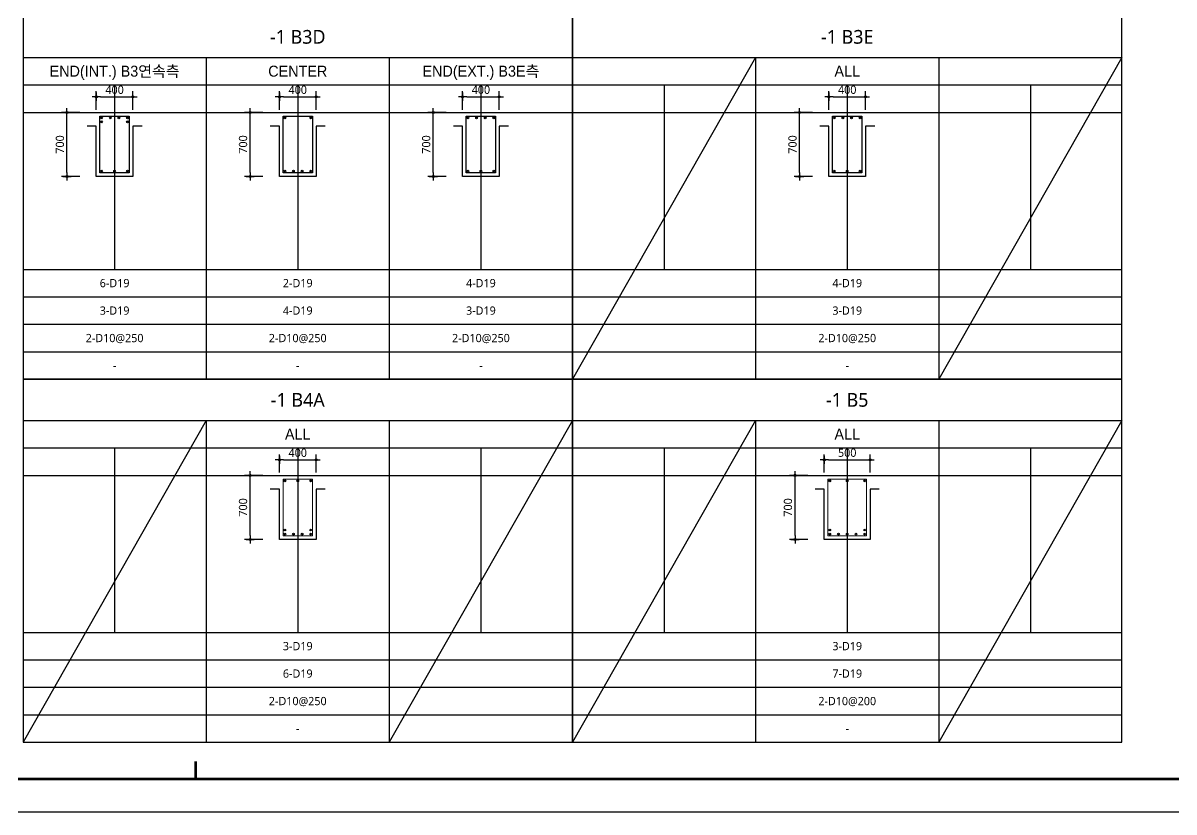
# Model space of a CAD drawing. Header units: millimetres. Extents: x 0 to 252030, y -124740 to 196020.
# Drawn here: x 34953 to 47521, y 89100 to 97717 of the extents above; entities that cross this region are included whole.
import ezdxf
from ezdxf.enums import TextEntityAlignment as Align

# ---------------------------------------------------------------- set-up
doc = ezdxf.new("R2010")
doc.units = ezdxf.units.MM
doc.header["$LTSCALE"] = 30
doc.layers.get('DEFPOINTS').update_dxf_attribs({"color": 142})
for name, color, linetype in [('0-SEC1', 3, 'Continuous'), ('CON', 2, 'Continuous'), ('DIM', 7, 'Continuous'), ('S-철근', 3, 'Continuous'), ('SHEET', 7, 'Continuous'), ('TXT', 3, 'Continuous'), ('XR-FORM_(도룡동)$0$Sheet', 7, 'Continuous')]:
    doc.layers.add(name, color=color, linetype=linetype)
doc.layers.add('Stirrup', color=1, linetype='Continuous', lineweight=0)
doc.styles.get("Standard").update_dxf_attribs({"font": 'malgun.ttf'})
doc.styles.add('돋움', font='Dotum.ttf')
doc.styles.add('맑은 고딕', font='malgun.ttf')
doc.dimstyles.new('30NDIM', dxfattribs={"dimscale": 50, "dimtxt": 3, "dimasz": 1.5, "dimexe": 2, "dimexo": 6, "dimgap": 1, "dimtad": 1, "dimdec": 0, "dimrnd": 0.25, "dimzin": 0, "dimdsep": 46, "dimtxsty": 'Standard', "dimblk": 'Z_DOT', "dimcen": 5, "dimclrd": 256, "dimclre": 256, "dimclrt": 3, "dimadec": 0, "dimazin": 0, "dimtm": 1e-09, "dimtfac": 1, "dimtdec": 0, "dimtix": 1, "dimtmove": 2, "dimatfit": 1, "dimldrblk": 'Z_DOT', "dimfxl": 1, "dimtolj": 1, "dimtzin": 0, "dimarcsym": 0})

# ---------------------------------------------------------------- blocks, each defined once
blk = doc.blocks.new('XR-FORM_(도룡동)$0$S')
at = {"layer": 'XR-FORM_(도룡동)$0$Sheet', "const_width": 100}
blk.add_lwpolyline([(1850, 57950), (82250, 57950), (82250, 1200), (1850, 1200)], close=True, dxfattribs=at)
at = {"layer": 'XR-FORM_(도룡동)$0$Sheet', "linetype": 'Continuous', "const_width": 100}
blk.add_lwpolyline([(38745, 1846), (38745, 1200)], dxfattribs=at)
blk = doc.blocks.new('XR-FORM_(도룡동)', base_point=(101.33, -56114.51))
at = {"layer": 'DEFPOINTS'}
blk.add_lwpolyline([(0, 0), (420, 0), (420, 297), (0, 297)], close=True, dxfattribs=at)
at = {"xscale": 0.005, "yscale": 0.005, "zscale": 0.005}
blk.add_blockref('XR-FORM_(도룡동)$0$S', (-0.25, 0), dxfattribs=at)
blk = doc.blocks.new('4등분')
at = {"layer": 'DEFPOINTS'}
for p, q in [((1000, 3214), (1000, 1200)), ((3000, 3214), (3000, 1200)), ((5000, 3214), (5000, 1200)), ((0, 2914), (6000, 2914))]:
    blk.add_line(p, q, dxfattribs=at)
at = {"layer": 'SHEET'}
blk.add_line((0, 3514), (6000, 3514), dxfattribs=at)
at = {"layer": 'SHEET', "color": 6}
for p, q in [((2000, 3514), (2000, 0)), ((4000, 3514), (4000, 0)), ((0, 3214), (6000, 3214)), ((0, 1200), (6000, 1200)), ((0, 900), (6000, 900)), ((0, 600), (6000, 600)), ((0, 300), (6000, 300))]:
    blk.add_line(p, q, dxfattribs=at)
at = {"layer": 'SHEET'}
blk.add_lwpolyline([(6000, 3964), (0, 3964), (0, 0), (6000, 0)], close=True, dxfattribs=at)
blk = doc.blocks.new('Z_DOT')
at = {"layer": 'DIM', "color": 0}
for p, q in [((-1, 0), (1, 0)), ((0, -1), (0, 1))]:
    blk.add_line(p, q, dxfattribs=at)
for radius in [0.25, 0.125]:
    blk.add_circle((0, 0), radius, dxfattribs=at)
blk = doc.blocks.new('*D777')
at = {"layer": 'DEFPOINTS', "color": 0, "transparency": 16777216}
for p in [(36153, 96911), (35753, 96590), (36153, 96590)]:
    blk.add_point(p, dxfattribs=at)
at = {"layer": 'DIM', "lineweight": -2, "transparency": 16777216}
for p, q in [((35753, 96770), (35753, 96971)), ((35798, 96911), (36108, 96911)), ((36153, 96770), (36153, 96971))]:
    blk.add_line(p, q, dxfattribs=at)
at = {"layer": 'DIM', "lineweight": -2, "transparency": 16777216, "xscale": 45, "yscale": 45, "zscale": 45, "rotation": 180}
blk.add_blockref('Z_DOT', (35753, 96911), dxfattribs=at)
at = {"layer": 'DIM', "lineweight": -2, "transparency": 16777216, "xscale": 45, "yscale": 45, "zscale": 45}
blk.add_blockref('Z_DOT', (36153, 96911), dxfattribs=at)
at = {"layer": 'DIM', "color": 3, "transparency": 16777216, "insert": (35953, 96987), "char_height": 90, "attachment_point": 5}
blk.add_mtext('\\A1;400', dxfattribs=at)
blk = doc.blocks.new('*D778')
at = {"layer": 'DEFPOINTS', "color": 0, "transparency": 16777216}
for p in [(35433, 96740), (35753, 96740), (35753, 96040)]:
    blk.add_point(p, dxfattribs=at)
at = {"layer": 'DIM', "lineweight": -2, "transparency": 16777216}
for p, q in [((35573, 96740), (35373, 96740)), ((35433, 96085), (35433, 96695)), ((35573, 96040), (35373, 96040))]:
    blk.add_line(p, q, dxfattribs=at)
at = {"layer": 'DIM', "lineweight": -2, "transparency": 16777216, "xscale": 45, "yscale": 45, "zscale": 45}
for p, rotation in [((35433, 96740), 90), ((35433, 96040), 270)]:
    blk.add_blockref('Z_DOT', p, dxfattribs=dict(at, rotation=rotation))
at = {"layer": 'DIM', "color": 3, "transparency": 16777216, "insert": (35356, 96390), "char_height": 90, "attachment_point": 5, "rotation": 90}
blk.add_mtext('\\A1;700', dxfattribs=at)
blk = doc.blocks.new('*D779')
at = {"layer": 'DEFPOINTS', "color": 0, "transparency": 16777216}
for p in [(38153, 96911), (37753, 96590), (38153, 96590)]:
    blk.add_point(p, dxfattribs=at)
at = {"layer": 'DIM', "lineweight": -2, "transparency": 16777216}
for p, q in [((37753, 96770), (37753, 96971)), ((37798, 96911), (38108, 96911)), ((38153, 96770), (38153, 96971))]:
    blk.add_line(p, q, dxfattribs=at)
at = {"layer": 'DIM', "lineweight": -2, "transparency": 16777216, "xscale": 45, "yscale": 45, "zscale": 45, "rotation": 180}
blk.add_blockref('Z_DOT', (37753, 96911), dxfattribs=at)
at = {"layer": 'DIM', "lineweight": -2, "transparency": 16777216, "xscale": 45, "yscale": 45, "zscale": 45}
blk.add_blockref('Z_DOT', (38153, 96911), dxfattribs=at)
at = {"layer": 'DIM', "color": 3, "transparency": 16777216, "insert": (37953, 96987), "char_height": 90, "attachment_point": 5}
blk.add_mtext('\\A1;400', dxfattribs=at)
blk = doc.blocks.new('*D780')
at = {"layer": 'DEFPOINTS', "color": 0, "transparency": 16777216}
for p in [(37433, 96740), (37753, 96740), (37753, 96040)]:
    blk.add_point(p, dxfattribs=at)
at = {"layer": 'DIM', "lineweight": -2, "transparency": 16777216}
for p, q in [((37573, 96740), (37373, 96740)), ((37433, 96085), (37433, 96695)), ((37573, 96040), (37373, 96040))]:
    blk.add_line(p, q, dxfattribs=at)
at = {"layer": 'DIM', "lineweight": -2, "transparency": 16777216, "xscale": 45, "yscale": 45, "zscale": 45}
for p, rotation in [((37433, 96740), 90), ((37433, 96040), 270)]:
    blk.add_blockref('Z_DOT', p, dxfattribs=dict(at, rotation=rotation))
at = {"layer": 'DIM', "color": 3, "transparency": 16777216, "insert": (37356, 96390), "char_height": 90, "attachment_point": 5, "rotation": 90}
blk.add_mtext('\\A1;700', dxfattribs=at)
blk = doc.blocks.new('*D781')
at = {"layer": 'DEFPOINTS', "color": 0, "transparency": 16777216}
for p in [(40153, 96911), (39753, 96590), (40153, 96590)]:
    blk.add_point(p, dxfattribs=at)
at = {"layer": 'DIM', "lineweight": -2, "transparency": 16777216}
for p, q in [((39753, 96770), (39753, 96971)), ((39798, 96911), (40108, 96911)), ((40153, 96770), (40153, 96971))]:
    blk.add_line(p, q, dxfattribs=at)
at = {"layer": 'DIM', "lineweight": -2, "transparency": 16777216, "xscale": 45, "yscale": 45, "zscale": 45, "rotation": 180}
blk.add_blockref('Z_DOT', (39753, 96911), dxfattribs=at)
at = {"layer": 'DIM', "lineweight": -2, "transparency": 16777216, "xscale": 45, "yscale": 45, "zscale": 45}
blk.add_blockref('Z_DOT', (40153, 96911), dxfattribs=at)
at = {"layer": 'DIM', "color": 3, "transparency": 16777216, "insert": (39953, 96987), "char_height": 90, "attachment_point": 5}
blk.add_mtext('\\A1;400', dxfattribs=at)
blk = doc.blocks.new('*D782')
at = {"layer": 'DEFPOINTS', "color": 0, "transparency": 16777216}
for p in [(39433, 96740), (39753, 96740), (39753, 96040)]:
    blk.add_point(p, dxfattribs=at)
at = {"layer": 'DIM', "lineweight": -2, "transparency": 16777216}
for p, q in [((39573, 96740), (39373, 96740)), ((39433, 96085), (39433, 96695)), ((39573, 96040), (39373, 96040))]:
    blk.add_line(p, q, dxfattribs=at)
at = {"layer": 'DIM', "lineweight": -2, "transparency": 16777216, "xscale": 45, "yscale": 45, "zscale": 45}
for p, rotation in [((39433, 96740), 90), ((39433, 96040), 270)]:
    blk.add_blockref('Z_DOT', p, dxfattribs=dict(at, rotation=rotation))
at = {"layer": 'DIM', "color": 3, "transparency": 16777216, "insert": (39356, 96390), "char_height": 90, "attachment_point": 5, "rotation": 90}
blk.add_mtext('\\A1;700', dxfattribs=at)
blk = doc.blocks.new('*D783')
at = {"layer": 'DEFPOINTS', "color": 0, "transparency": 16777216}
for p in [(44153, 96911), (43753, 96590), (44153, 96590)]:
    blk.add_point(p, dxfattribs=at)
at = {"layer": 'DIM', "lineweight": -2, "transparency": 16777216}
for p, q in [((43753, 96770), (43753, 96971)), ((43798, 96911), (44108, 96911)), ((44153, 96770), (44153, 96971))]:
    blk.add_line(p, q, dxfattribs=at)
at = {"layer": 'DIM', "lineweight": -2, "transparency": 16777216, "xscale": 45, "yscale": 45, "zscale": 45, "rotation": 180}
blk.add_blockref('Z_DOT', (43753, 96911), dxfattribs=at)
at = {"layer": 'DIM', "lineweight": -2, "transparency": 16777216, "xscale": 45, "yscale": 45, "zscale": 45}
blk.add_blockref('Z_DOT', (44153, 96911), dxfattribs=at)
at = {"layer": 'DIM', "color": 3, "transparency": 16777216, "insert": (43953, 96987), "char_height": 90, "attachment_point": 5}
blk.add_mtext('\\A1;400', dxfattribs=at)
blk = doc.blocks.new('*D784')
at = {"layer": 'DEFPOINTS', "color": 0, "transparency": 16777216}
for p in [(43433, 96740), (43753, 96740), (43753, 96040)]:
    blk.add_point(p, dxfattribs=at)
at = {"layer": 'DIM', "lineweight": -2, "transparency": 16777216}
for p, q in [((43573, 96740), (43373, 96740)), ((43433, 96085), (43433, 96695)), ((43573, 96040), (43373, 96040))]:
    blk.add_line(p, q, dxfattribs=at)
at = {"layer": 'DIM', "lineweight": -2, "transparency": 16777216, "xscale": 45, "yscale": 45, "zscale": 45}
for p, rotation in [((43433, 96740), 90), ((43433, 96040), 270)]:
    blk.add_blockref('Z_DOT', p, dxfattribs=dict(at, rotation=rotation))
at = {"layer": 'DIM', "color": 3, "transparency": 16777216, "insert": (43356, 96390), "char_height": 90, "attachment_point": 5, "rotation": 90}
blk.add_mtext('\\A1;700', dxfattribs=at)
blk = doc.blocks.new('*D789')
at = {"layer": 'DEFPOINTS', "color": 0, "transparency": 16777216}
for p in [(38153, 92946), (37753, 92626), (38153, 92626)]:
    blk.add_point(p, dxfattribs=at)
at = {"layer": 'DIM', "lineweight": -2, "transparency": 16777216}
for p, q in [((37753, 92806), (37753, 93006)), ((38153, 92806), (38153, 93006)), ((37798, 92946), (38108, 92946))]:
    blk.add_line(p, q, dxfattribs=at)
at = {"layer": 'DIM', "lineweight": -2, "transparency": 16777216, "xscale": 45, "yscale": 45, "zscale": 45, "rotation": 180}
blk.add_blockref('Z_DOT', (37753, 92946), dxfattribs=at)
at = {"layer": 'DIM', "lineweight": -2, "transparency": 16777216, "xscale": 45, "yscale": 45, "zscale": 45}
blk.add_blockref('Z_DOT', (38153, 92946), dxfattribs=at)
at = {"layer": 'DIM', "color": 3, "transparency": 16777216, "insert": (37953, 93023), "char_height": 90, "attachment_point": 5}
blk.add_mtext('\\A1;400', dxfattribs=at)
blk = doc.blocks.new('*D790')
at = {"layer": 'DEFPOINTS', "color": 0, "transparency": 16777216}
for p in [(37433, 92776), (37753, 92776), (37753, 92076)]:
    blk.add_point(p, dxfattribs=at)
at = {"layer": 'DIM', "lineweight": -2, "transparency": 16777216}
for p, q in [((37573, 92776), (37373, 92776)), ((37433, 92121), (37433, 92731)), ((37573, 92076), (37373, 92076))]:
    blk.add_line(p, q, dxfattribs=at)
at = {"layer": 'DIM', "lineweight": -2, "transparency": 16777216, "xscale": 45, "yscale": 45, "zscale": 45}
for p, rotation in [((37433, 92776), 90), ((37433, 92076), 270)]:
    blk.add_blockref('Z_DOT', p, dxfattribs=dict(at, rotation=rotation))
at = {"layer": 'DIM', "color": 3, "transparency": 16777216, "insert": (37356, 92426), "char_height": 90, "attachment_point": 5, "rotation": 90}
blk.add_mtext('\\A1;700', dxfattribs=at)
blk = doc.blocks.new('*D791')
at = {"layer": 'DEFPOINTS', "color": 0, "transparency": 16777216}
for p in [(44203, 92946), (43703, 92626), (44203, 92626)]:
    blk.add_point(p, dxfattribs=at)
at = {"layer": 'DIM', "lineweight": -2, "transparency": 16777216}
for p, q in [((43703, 92806), (43703, 93006)), ((44203, 92806), (44203, 93006)), ((43748, 92946), (44158, 92946))]:
    blk.add_line(p, q, dxfattribs=at)
at = {"layer": 'DIM', "lineweight": -2, "transparency": 16777216, "xscale": 45, "yscale": 45, "zscale": 45, "rotation": 180}
blk.add_blockref('Z_DOT', (43703, 92946), dxfattribs=at)
at = {"layer": 'DIM', "lineweight": -2, "transparency": 16777216, "xscale": 45, "yscale": 45, "zscale": 45}
blk.add_blockref('Z_DOT', (44203, 92946), dxfattribs=at)
at = {"layer": 'DIM', "color": 3, "transparency": 16777216, "insert": (43953, 93023), "char_height": 90, "attachment_point": 5}
blk.add_mtext('\\A1;500', dxfattribs=at)
blk = doc.blocks.new('*D792')
at = {"layer": 'DEFPOINTS', "color": 0, "transparency": 16777216}
for p in [(43383, 92776), (43703, 92776), (43703, 92076)]:
    blk.add_point(p, dxfattribs=at)
at = {"layer": 'DIM', "lineweight": -2, "transparency": 16777216}
for p, q in [((43523, 92776), (43323, 92776)), ((43383, 92121), (43383, 92731)), ((43523, 92076), (43323, 92076))]:
    blk.add_line(p, q, dxfattribs=at)
at = {"layer": 'DIM', "lineweight": -2, "transparency": 16777216, "xscale": 45, "yscale": 45, "zscale": 45}
for p, rotation in [((43383, 92776), 90), ((43383, 92076), 270)]:
    blk.add_blockref('Z_DOT', p, dxfattribs=dict(at, rotation=rotation))
at = {"layer": 'DIM', "color": 3, "transparency": 16777216, "insert": (43306, 92426), "char_height": 90, "attachment_point": 5, "rotation": 90}
blk.add_mtext('\\A1;700', dxfattribs=at)

msp = doc.modelspace()

# ---------------------------------------------------------------- hatches: boundary and pattern name
at = {"layer": 'S-철근'}
h = msp.add_hatch(color=256, dxfattribs=at)
edge = h.paths.add_edge_path()
edge.add_arc((35812.08013, 96681.41992), 9.55, 0, 180)
edge.add_arc((35812.08013, 96681.41992), 9.55, 180, 360)
h = msp.add_hatch(color=256, dxfattribs=at)
edge = h.paths.add_edge_path()
edge.add_arc((35906.0268, 96681.41992), 9.55, 0, 180)
edge.add_arc((35906.0268, 96681.41992), 9.55, 180, 360)
h = msp.add_hatch(color=256, dxfattribs=at)
edge = h.paths.add_edge_path()
edge.add_arc((35999.97347, 96681.41992), 9.55, 0, 180)
edge.add_arc((35999.97347, 96681.41992), 9.55, 180, 360)
h = msp.add_hatch(color=256, dxfattribs=at)
edge = h.paths.add_edge_path()
edge.add_arc((36093.92013, 96681.41992), 9.55, 0, 180)
edge.add_arc((36093.92013, 96681.41992), 9.55, 180, 360)
h = msp.add_hatch(color=256, dxfattribs=at)
edge = h.paths.add_edge_path()
edge.add_arc((37812.08013, 96681.41992), 9.55, 0, 180)
edge.add_arc((37812.08013, 96681.41992), 9.55, 180, 360)
h = msp.add_hatch(color=256, dxfattribs=at)
edge = h.paths.add_edge_path()
edge.add_arc((38093.92013, 96681.41992), 9.55, 0, 180)
edge.add_arc((38093.92013, 96681.41992), 9.55, 180, 360)
h = msp.add_hatch(color=256, dxfattribs=at)
edge = h.paths.add_edge_path()
edge.add_arc((39812.08013, 96681.41992), 9.55, 0, 180)
edge.add_arc((39812.08013, 96681.41992), 9.55, 180, 360)
h = msp.add_hatch(color=256, dxfattribs=at)
edge = h.paths.add_edge_path()
edge.add_arc((39906.0268, 96681.41992), 9.55, 0, 180)
edge.add_arc((39906.0268, 96681.41992), 9.55, 180, 360)
h = msp.add_hatch(color=256, dxfattribs=at)
edge = h.paths.add_edge_path()
edge.add_arc((39999.97347, 96681.41992), 9.55, 0, 180)
edge.add_arc((39999.97347, 96681.41992), 9.55, 180, 360)
h = msp.add_hatch(color=256, dxfattribs=at)
edge = h.paths.add_edge_path()
edge.add_arc((40093.92013, 96681.41992), 9.55, 0, 180)
edge.add_arc((40093.92013, 96681.41992), 9.55, 180, 360)
h = msp.add_hatch(color=256, dxfattribs=at)
edge = h.paths.add_edge_path()
edge.add_arc((43812.08013, 96681.41992), 9.55, 0, 180)
edge.add_arc((43812.08013, 96681.41992), 9.55, 180, 360)
h = msp.add_hatch(color=256, dxfattribs=at)
edge = h.paths.add_edge_path()
edge.add_arc((43906.0268, 96681.41992), 9.55, 0, 180)
edge.add_arc((43906.0268, 96681.41992), 9.55, 180, 360)
h = msp.add_hatch(color=256, dxfattribs=at)
edge = h.paths.add_edge_path()
edge.add_arc((43999.97347, 96681.41992), 9.55, 0, 180)
edge.add_arc((43999.97347, 96681.41992), 9.55, 180, 360)
h = msp.add_hatch(color=256, dxfattribs=at)
edge = h.paths.add_edge_path()
edge.add_arc((44093.92013, 96681.41992), 9.55, 0, 180)
edge.add_arc((44093.92013, 96681.41992), 9.55, 180, 360)
h = msp.add_hatch(color=256, dxfattribs=at)
edge = h.paths.add_edge_path()
edge.add_arc((35812.08013, 96637.31992), 9.55, 0, 180)
edge.add_arc((35812.08013, 96637.31992), 9.55, 180, 360)
h = msp.add_hatch(color=256, dxfattribs=at)
edge = h.paths.add_edge_path()
edge.add_arc((36093.92013, 96637.31992), 9.55, 0, 180)
edge.add_arc((36093.92013, 96637.31992), 9.55, 180, 360)
h = msp.add_hatch(color=256, dxfattribs=at)
edge = h.paths.add_edge_path()
edge.add_arc((35812.08013, 96099.57992), 9.55, 0, 180)
edge.add_arc((35812.08013, 96099.57992), 9.55, 180, 360)
h = msp.add_hatch(color=256, dxfattribs=at)
edge = h.paths.add_edge_path()
edge.add_arc((35953.00013, 96099.57992), 9.55, 0, 180)
edge.add_arc((35953.00013, 96099.57992), 9.55, 180, 360)
h = msp.add_hatch(color=256, dxfattribs=at)
edge = h.paths.add_edge_path()
edge.add_arc((36093.92013, 96099.57992), 9.55, 0, 180)
edge.add_arc((36093.92013, 96099.57992), 9.55, 180, 360)
h = msp.add_hatch(color=256, dxfattribs=at)
edge = h.paths.add_edge_path()
edge.add_arc((37812.08013, 96099.57992), 9.55, 0, 180)
edge.add_arc((37812.08013, 96099.57992), 9.55, 180, 360)
h = msp.add_hatch(color=256, dxfattribs=at)
edge = h.paths.add_edge_path()
edge.add_arc((37906.0268, 96099.57992), 9.55, 0, 180)
edge.add_arc((37906.0268, 96099.57992), 9.55, 180, 360)
h = msp.add_hatch(color=256, dxfattribs=at)
edge = h.paths.add_edge_path()
edge.add_arc((37999.97347, 96099.57992), 9.55, 0, 180)
edge.add_arc((37999.97347, 96099.57992), 9.55, 180, 360)
h = msp.add_hatch(color=256, dxfattribs=at)
edge = h.paths.add_edge_path()
edge.add_arc((38093.92013, 96099.57992), 9.55, 0, 180)
edge.add_arc((38093.92013, 96099.57992), 9.55, 180, 360)
h = msp.add_hatch(color=256, dxfattribs=at)
edge = h.paths.add_edge_path()
edge.add_arc((39812.08013, 96099.57992), 9.55, 0, 180)
edge.add_arc((39812.08013, 96099.57992), 9.55, 180, 360)
h = msp.add_hatch(color=256, dxfattribs=at)
edge = h.paths.add_edge_path()
edge.add_arc((39953.00013, 96099.57992), 9.55, 0, 180)
edge.add_arc((39953.00013, 96099.57992), 9.55, 180, 360)
h = msp.add_hatch(color=256, dxfattribs=at)
edge = h.paths.add_edge_path()
edge.add_arc((40093.92013, 96099.57992), 9.55, 0, 180)
edge.add_arc((40093.92013, 96099.57992), 9.55, 180, 360)
h = msp.add_hatch(color=256, dxfattribs=at)
edge = h.paths.add_edge_path()
edge.add_arc((43812.08013, 96099.57992), 9.55, 0, 180)
edge.add_arc((43812.08013, 96099.57992), 9.55, 180, 360)
h = msp.add_hatch(color=256, dxfattribs=at)
edge = h.paths.add_edge_path()
edge.add_arc((43953.00013, 96099.57992), 9.55, 0, 180)
edge.add_arc((43953.00013, 96099.57992), 9.55, 180, 360)
h = msp.add_hatch(color=256, dxfattribs=at)
edge = h.paths.add_edge_path()
edge.add_arc((44093.92013, 96099.57992), 9.55, 0, 180)
edge.add_arc((44093.92013, 96099.57992), 9.55, 180, 360)
h = msp.add_hatch(color=256, dxfattribs=at)
edge = h.paths.add_edge_path()
edge.add_arc((37812.08013, 92716.91992), 9.55, 0, 180)
edge.add_arc((37812.08013, 92716.91992), 9.55, 180, 360)
h = msp.add_hatch(color=256, dxfattribs=at)
edge = h.paths.add_edge_path()
edge.add_arc((37953.00013, 92716.91992), 9.55, 0, 180)
edge.add_arc((37953.00013, 92716.91992), 9.55, 180, 360)
h = msp.add_hatch(color=256, dxfattribs=at)
edge = h.paths.add_edge_path()
edge.add_arc((38093.92013, 92716.91992), 9.55, 0, 180)
edge.add_arc((38093.92013, 92716.91992), 9.55, 180, 360)
h = msp.add_hatch(color=256, dxfattribs=at)
edge = h.paths.add_edge_path()
edge.add_arc((43762.08013, 92716.91992), 9.55, 0, 180)
edge.add_arc((43762.08013, 92716.91992), 9.55, 180, 360)
h = msp.add_hatch(color=256, dxfattribs=at)
edge = h.paths.add_edge_path()
edge.add_arc((43953.00013, 92716.91992), 9.55, 0, 180)
edge.add_arc((43953.00013, 92716.91992), 9.55, 180, 360)
h = msp.add_hatch(color=256, dxfattribs=at)
edge = h.paths.add_edge_path()
edge.add_arc((44143.92013, 92716.91992), 9.55, 0, 180)
edge.add_arc((44143.92013, 92716.91992), 9.55, 180, 360)
h = msp.add_hatch(color=256, dxfattribs=at)
edge = h.paths.add_edge_path()
edge.add_arc((37812.08013, 92179.17992), 9.55, 0, 180)
edge.add_arc((37812.08013, 92179.17992), 9.55, 180, 360)
h = msp.add_hatch(color=256, dxfattribs=at)
edge = h.paths.add_edge_path()
edge.add_arc((37812.08013, 92135.07992), 9.55, 0, 180)
edge.add_arc((37812.08013, 92135.07992), 9.55, 180, 360)
h = msp.add_hatch(color=256, dxfattribs=at)
edge = h.paths.add_edge_path()
edge.add_arc((37906.0268, 92135.07992), 9.55, 0, 180)
edge.add_arc((37906.0268, 92135.07992), 9.55, 180, 360)
h = msp.add_hatch(color=256, dxfattribs=at)
edge = h.paths.add_edge_path()
edge.add_arc((37999.97347, 92135.07992), 9.55, 0, 180)
edge.add_arc((37999.97347, 92135.07992), 9.55, 180, 360)
h = msp.add_hatch(color=256, dxfattribs=at)
edge = h.paths.add_edge_path()
edge.add_arc((38093.92013, 92179.17992), 9.55, 0, 180)
edge.add_arc((38093.92013, 92179.17992), 9.55, 180, 360)
h = msp.add_hatch(color=256, dxfattribs=at)
edge = h.paths.add_edge_path()
edge.add_arc((38093.92013, 92135.07992), 9.55, 0, 180)
edge.add_arc((38093.92013, 92135.07992), 9.55, 180, 360)
h = msp.add_hatch(color=256, dxfattribs=at)
edge = h.paths.add_edge_path()
edge.add_arc((43762.08013, 92179.17992), 9.55, 0, 180)
edge.add_arc((43762.08013, 92179.17992), 9.55, 180, 360)
h = msp.add_hatch(color=256, dxfattribs=at)
edge = h.paths.add_edge_path()
edge.add_arc((43762.08013, 92135.07992), 9.55, 0, 180)
edge.add_arc((43762.08013, 92135.07992), 9.55, 180, 360)
h = msp.add_hatch(color=256, dxfattribs=at)
edge = h.paths.add_edge_path()
edge.add_arc((43857.54013, 92135.07992), 9.55, 0, 180)
edge.add_arc((43857.54013, 92135.07992), 9.55, 180, 360)
h = msp.add_hatch(color=256, dxfattribs=at)
edge = h.paths.add_edge_path()
edge.add_arc((43953.00013, 92135.07992), 9.55, 0, 180)
edge.add_arc((43953.00013, 92135.07992), 9.55, 180, 360)
h = msp.add_hatch(color=256, dxfattribs=at)
edge = h.paths.add_edge_path()
edge.add_arc((44048.46013, 92135.07992), 9.55, 0, 180)
edge.add_arc((44048.46013, 92135.07992), 9.55, 180, 360)
h = msp.add_hatch(color=256, dxfattribs=at)
edge = h.paths.add_edge_path()
edge.add_arc((44143.92013, 92179.17992), 9.55, 0, 180)
edge.add_arc((44143.92013, 92179.17992), 9.55, 180, 360)
h = msp.add_hatch(color=256, dxfattribs=at)
edge = h.paths.add_edge_path()
edge.add_arc((44143.92013, 92135.07992), 9.55, 0, 180)
edge.add_arc((44143.92013, 92135.07992), 9.55, 180, 360)

# ---------------------------------------------------------------- linework, layer by layer
at = {"layer": 'CON', "color": 8}
for p, q in [((35653.00013, 96740.49992), (36253.00013, 96740.49992)), ((37653.00013, 96740.49992), (38253.00013, 96740.49992)), ((39653.00013, 96740.49992), (40253.00013, 96740.49992)), ((43653.00013, 96740.49992), (44253.00013, 96740.49992)), ((37653.00013, 92775.99992), (38253.00013, 92775.99992)), ((43603.00013, 92775.99992), (44303.00013, 92775.99992))]:
    msp.add_line(p, q, dxfattribs=at)
for points in [[(36253.00013, 96590.49992), (36153.00013, 96590.49992), (36153.00013, 96040.49992), (35753.00013, 96040.49992), (35753.00013, 96590.49992), (35653.00013, 96590.49992)], [(38253.00013, 96590.49992), (38153.00013, 96590.49992), (38153.00013, 96040.49992), (37753.00013, 96040.49992), (37753.00013, 96590.49992), (37653.00013, 96590.49992)], [(40253.00013, 96590.49992), (40153.00013, 96590.49992), (40153.00013, 96040.49992), (39753.00013, 96040.49992), (39753.00013, 96590.49992), (39653.00013, 96590.49992)], [(44253.00013, 96590.49992), (44153.00013, 96590.49992), (44153.00013, 96040.49992), (43753.00013, 96040.49992), (43753.00013, 96590.49992), (43653.00013, 96590.49992)], [(38253.00013, 92625.99992), (38153.00013, 92625.99992), (38153.00013, 92075.99992), (37753.00013, 92075.99992), (37753.00013, 92625.99992), (37653.00013, 92625.99992)], [(44303.00013, 92625.99992), (44203.00013, 92625.99992), (44203.00013, 92075.99992), (43703.00013, 92075.99992), (43703.00013, 92625.99992), (43603.00013, 92625.99992)]]:
    msp.add_lwpolyline(points, dxfattribs=at)
at = {"layer": 'S-철근'}
for points in [[(35793.00013, 96080.49992), (35793.00013, 96700.49992), (36113.00013, 96700.49992), (36113.00013, 96080.49992), (35793.00013, 96080.49992)], [(37793.00013, 96080.49992), (37793.00013, 96700.49992), (38113.00013, 96700.49992), (38113.00013, 96080.49992), (37793.00013, 96080.49992)], [(39793.00013, 96080.49992), (39793.00013, 96700.49992), (40113.00013, 96700.49992), (40113.00013, 96080.49992), (39793.00013, 96080.49992)], [(43793.00013, 96080.49992), (43793.00013, 96700.49992), (44113.00013, 96700.49992), (44113.00013, 96080.49992), (43793.00013, 96080.49992)]]:
    msp.add_lwpolyline(points, dxfattribs=at)
for centre in [(35812.08013, 96681.41992), (35906.0268, 96681.41992), (35999.97347, 96681.41992), (36093.92013, 96681.41992), (37812.08013, 96681.41992), (38093.92013, 96681.41992), (39812.08013, 96681.41992), (39906.0268, 96681.41992), (39999.97347, 96681.41992), (40093.92013, 96681.41992), (43812.08013, 96681.41992), (43906.0268, 96681.41992), (43999.97347, 96681.41992), (44093.92013, 96681.41992), (35812.08013, 96637.31992), (36093.92013, 96637.31992), (35812.08013, 96099.57992), (35953.00013, 96099.57992), (36093.92013, 96099.57992), (37812.08013, 96099.57992), (37906.0268, 96099.57992), (37999.97347, 96099.57992), (38093.92013, 96099.57992), (39812.08013, 96099.57992), (39953.00013, 96099.57992), (40093.92013, 96099.57992), (43812.08013, 96099.57992), (43953.00013, 96099.57992), (44093.92013, 96099.57992), (37812.08013, 92716.91992), (37953.00013, 92716.91992), (38093.92013, 92716.91992), (43762.08013, 92716.91992), (43953.00013, 92716.91992), (44143.92013, 92716.91992), (37812.08013, 92179.17992), (37812.08013, 92135.07992), (37906.0268, 92135.07992), (37999.97347, 92135.07992), (38093.92013, 92179.17992), (38093.92013, 92135.07992), (43762.08013, 92179.17992), (43762.08013, 92135.07992), (43857.54013, 92135.07992), (43953.00013, 92135.07992), (44048.46013, 92135.07992), (44143.92013, 92179.17992), (44143.92013, 92135.07992)]:
    msp.add_circle(centre, 9.55, dxfattribs=at)
at = {"layer": 'SHEET'}
for p, q in [((42953.00013, 97340.49992), (40953.00013, 93825.99992)), ((46953.00013, 97340.49992), (44953.00013, 93825.99992)), ((36953.00013, 93375.99992), (34953.00013, 89861.49992)), ((40953.00013, 93375.99992), (38953.00013, 89861.49992)), ((42953.00013, 93375.99992), (40953.00013, 89861.49992)), ((46953.00013, 93375.99992), (44953.00013, 89861.49992))]:
    msp.add_line(p, q, dxfattribs=at)
at = {"layer": 'Stirrup', "color": 3}
for points in [[(37793.00013, 92115.99992), (37793.00013, 92735.99992), (38113.00013, 92735.99992), (38113.00013, 92115.99992), (37793.00013, 92115.99992)], [(43743.00013, 92115.99992), (43743.00013, 92735.99992), (44163.00013, 92735.99992), (44163.00013, 92115.99992), (43743.00013, 92115.99992)]]:
    msp.add_lwpolyline(points, dxfattribs=at)

# ---------------------------------------------------------------- block references
for p in [(34953.00013, 93825.99992), (40953.00013, 93825.99992), (34953.00013, 89861.49992), (40953.00013, 89861.49992)]:
    msp.add_blockref('4등분', p)
at = {"layer": '0-SEC1', "xscale": 60, "yscale": 60, "zscale": 60}
msp.add_blockref('XR-FORM_(도룡동)', (31310.02429, -3277770.57868), dxfattribs=at)

# ---------------------------------------------------------------- texts
at = {"layer": 'TXT', "color": 2, "style": '맑은 고딕'}
for s, p in [('-1 B3D', (37953.00013, 97565.49992)), ('-1 B3E', (43953.00013, 97565.49992)), ('-1 B4A', (37953.00013, 93600.99992)), ('-1 B5', (43953.00013, 93600.99992))]:
    msp.add_text(s, height=150, dxfattribs=at).set_placement(p, align=Align.MIDDLE_CENTER)
at = {"layer": 'TXT'}
for s, height, style, p in [('END(INT.) B3연속측', 120, '돋움', (35953.00013, 97190.49992)), ('CENTER', 120, '돋움', (37953.00013, 97190.49992)), ('END(EXT.) B3E측', 120, '돋움', (39953.00013, 97190.49992)), ('ALL', 120, '돋움', (43953.00013, 97190.49992)), ('6-D19', 90, '맑은 고딕', (35953.00013, 94875.99992)), ('2-D19', 90, '맑은 고딕', (37953.00013, 94875.99992)), ('4-D19', 90, '맑은 고딕', (39953.00013, 94875.99992)), ('4-D19', 90, '맑은 고딕', (43953.00013, 94875.99992)), ('3-D19', 90, '맑은 고딕', (35953.00013, 94575.99992)), ('4-D19', 90, '맑은 고딕', (37953.00013, 94575.99992)), ('3-D19', 90, '맑은 고딕', (39953.00013, 94575.99992)), ('3-D19', 90, '맑은 고딕', (43953.00013, 94575.99992)), ('2-D10@250', 90, '맑은 고딕', (35953.00013, 94275.99992)), ('2-D10@250', 90, '맑은 고딕', (37953.00013, 94275.99992)), ('2-D10@250', 90, '맑은 고딕', (39953.00013, 94275.99992)), ('2-D10@250', 90, '맑은 고딕', (43953.00013, 94275.99992)), ('-', 90, '맑은 고딕', (35953.00013, 93975.99992)), ('-', 90, '맑은 고딕', (37953.00013, 93975.99992)), ('-', 90, '맑은 고딕', (39953.00013, 93975.99992)), ('-', 90, '맑은 고딕', (43953.00013, 93975.99992)), ('ALL', 120, '돋움', (37953.00013, 93225.99992)), ('ALL', 120, '돋움', (43953.00013, 93225.99992)), ('3-D19', 90, '맑은 고딕', (37953.00013, 90911.49992)), ('3-D19', 90, '맑은 고딕', (43953.00013, 90911.49992)), ('6-D19', 90, '맑은 고딕', (37953.00013, 90611.49992)), ('7-D19', 90, '맑은 고딕', (43953.00013, 90611.49992)), ('2-D10@250', 90, '맑은 고딕', (37953.00013, 90311.49992)), ('2-D10@200', 90, '맑은 고딕', (43953.00013, 90311.49992)), ('-', 90, '맑은 고딕', (37953.00013, 90011.49992)), ('-', 90, '맑은 고딕', (43953.00013, 90011.49992))]:
    msp.add_text(s, height=height, dxfattribs=dict(at, style=style)).set_placement(p, align=Align.MIDDLE_CENTER)

# ---------------------------------------------------------------- dimensions: what is measured, and where the dimension line sits
at = {"layer": 'DIM'}
for base, p1, p2, picture, middle in [((36153.00013, 96910.65148), (35753.00013, 96590.49992), (36153.00013, 96590.49992), '*D777', (35953.00013, 96987.14945)), ((38153.00013, 96910.65148), (37753.00013, 96590.49992), (38153.00013, 96590.49992), '*D779', (37953.00013, 96987.14945)), ((40153.00013, 96910.65148), (39753.00013, 96590.49992), (40153.00013, 96590.49992), '*D781', (39953.00013, 96987.14945)), ((44153.00013, 96910.65148), (43753.00013, 96590.49992), (44153.00013, 96590.49992), '*D783', (43953.00013, 96987.14945)), ((38153.00013, 92946.15148), (37753.00013, 92625.99992), (38153.00013, 92625.99992), '*D789', (37953.00013, 93022.64945)), ((44203.00013, 92946.15148), (43703.00013, 92625.99992), (44203.00013, 92625.99992), '*D791', (43953.00013, 93022.64945))]:
    dim = msp.add_linear_dim(base=base, p1=p1, p2=p2, dimstyle='30NDIM', override={"dimscale": 30, "dimtxsty": 'Standard'}, dxfattribs=at)
    dim.commit()
    dim.dimension.update_dxf_attribs({"geometry": picture, "text_midpoint": middle})
for base, p1, p2, picture, middle in [((35432.84857, 96740.49992), (35753.00013, 96040.49992), (35753.00013, 96740.49992), '*D778', (35356.3506, 96390.49992)), ((37432.84857, 96740.49992), (37753.00013, 96040.49992), (37753.00013, 96740.49992), '*D780', (37356.3506, 96390.49992)), ((39432.84857, 96740.49992), (39753.00013, 96040.49992), (39753.00013, 96740.49992), '*D782', (39356.3506, 96390.49992)), ((43432.84857, 96740.49992), (43753.00013, 96040.49992), (43753.00013, 96740.49992), '*D784', (43356.3506, 96390.49992)), ((37432.84857, 92775.99992), (37753.00013, 92075.99992), (37753.00013, 92775.99992), '*D790', (37356.3506, 92425.99992)), ((43382.84857, 92775.99992), (43703.00013, 92075.99992), (43703.00013, 92775.99992), '*D792', (43306.3506, 92425.99992))]:
    dim = msp.add_linear_dim(base=base, p1=p1, p2=p2, angle=90, dimstyle='30NDIM', override={"dimscale": 30, "dimtxsty": 'Standard'}, dxfattribs=at)
    dim.commit()
    dim.dimension.update_dxf_attribs({"geometry": picture, "text_midpoint": middle})

doc.saveas('drawing.dxf')
